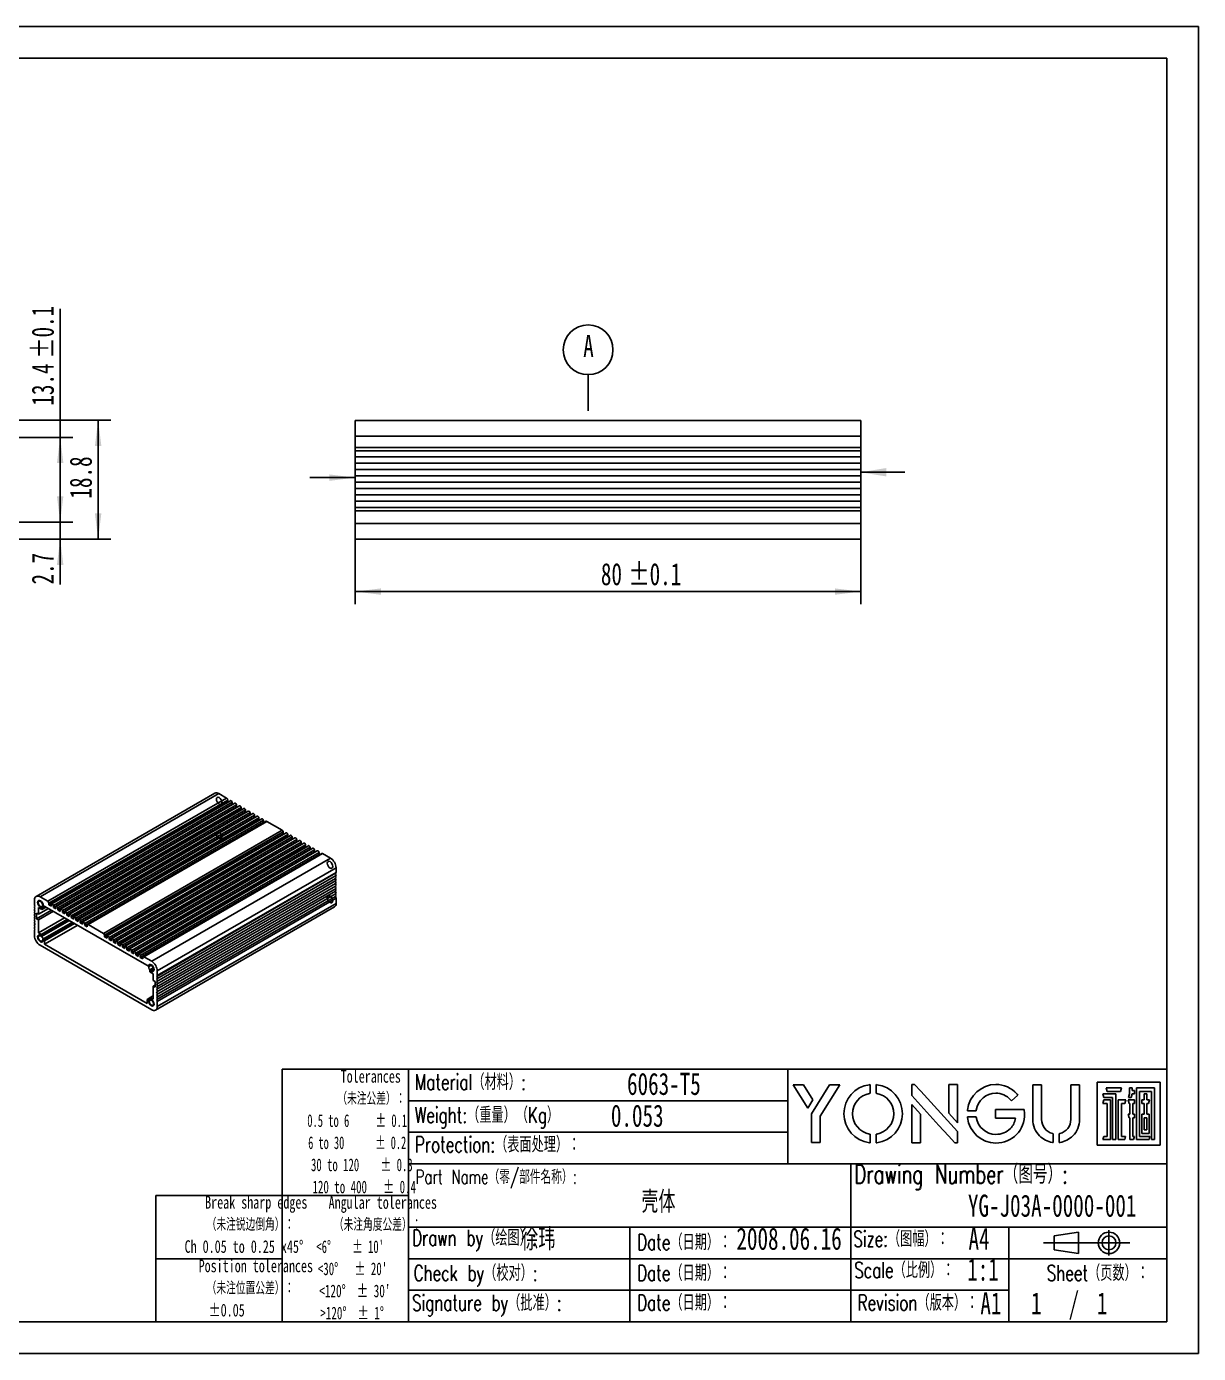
# Model space of a CAD drawing. Extents: x 0 to 297, y 0 to 210.
# Drawn here: x 111.5 to 297, y 0 to 210 of the extents above; entities that cross this region are included whole.
import ezdxf

# ---------------------------------------------------------------- set-up
doc = ezdxf.new("R2010")
doc.units = 0
doc.linetypes.add('SLD-中心线', pattern=[34.29, 30.48, -1.27, 1.27, -1.27])
doc.linetypes.add('SLD-实线', pattern=[0])
doc.layers.get('0').update_dxf_attribs({"linetype": 'CONTINUOUS'})
for name, color, linetype in [('YG-LOGO-A0', 179, 'SLD-实线'), ('图框', 7, 'SLD-实线'), ('标注层', 7, 'SLD-实线')]:
    doc.layers.add(name, color=color, linetype=linetype)
doc.styles.add('SLDTEXTSTYLE0', font='TXT', dxfattribs={"width": 0.7, "bigfont": 'bigfont'})
doc.styles.add('SLDTEXTSTYLE1', font='TXT', dxfattribs={"width": 0.7})
doc.styles.add('SLDTEXTSTYLE2', font='TXT', dxfattribs={"width": 0.616667})
doc.styles.add('SLDTEXTSTYLE3', font='TXT', dxfattribs={"width": 0.633333})
doc.styles.add('SLDTEXTSTYLE4', font='TXT', dxfattribs={"width": 0.65})
doc.styles.add('SLDTEXTSTYLE5', font='TXT', dxfattribs={"width": 0.645455})
doc.styles.add('SLDTEXTSTYLE6', font='TXT', dxfattribs={"width": 0.611111})
doc.styles.add('SLDTEXTSTYLE7', font='TXT', dxfattribs={"width": 0.6})
doc.styles.add('SLDTEXTSTYLE8', font='TXT', dxfattribs={"width": 0.622222})
doc.dimstyles.new('SLDDIMSTYLE0', dxfattribs={"dimtxt": 3.5, "dimasz": 4.08, "dimexe": 0, "dimexo": 0.0625, "dimgap": 0.875, "dimtad": 2, "dimrnd": 1e-09, "dimzin": 12, "dimtxsty": 'SLDTEXTSTYLE1', "dimsah": 1, "dimcen": 0.09, "dimazin": 3, "dimtfac": 1, "dimtofl": 0, "dimtmove": 0, "dimatfit": 3, "dimtolj": 1, "dimtzin": 12})
doc.dimstyles.new('SLDDIMSTYLE1', dxfattribs={"dimtxt": 3.5, "dimasz": 4.08, "dimexe": 0, "dimexo": 0.0625, "dimgap": 0.875, "dimtad": 2, "dimrnd": 1e-09, "dimzin": 12, "dimtxsty": 'SLDTEXTSTYLE1', "dimsah": 1, "dimcen": 0.09, "dimazin": 3, "dimtol": 1, "dimtp": 0.1, "dimtm": 0.1, "dimtfac": 1, "dimtofl": 0, "dimtmove": 0, "dimatfit": 3, "dimtolj": 1})
doc.dimstyles.new('SLDDIMSTYLE2', dxfattribs={"dimtxt": 3.5, "dimasz": 4.08, "dimexe": 0, "dimexo": 0.0625, "dimgap": 0.875, "dimtad": 2, "dimrnd": 1e-09, "dimzin": 12, "dimtxsty": 'SLDTEXTSTYLE1', "dimsah": 1, "dimcen": 0.09, "dimazin": 3, "dimtfac": 1, "dimtmove": 0, "dimatfit": 3, "dimtolj": 1, "dimtzin": 12})
doc.dimstyles.new('SLDDIMSTYLE6', dxfattribs={"dimtxt": 0.18, "dimasz": 4.08, "dimexe": 0, "dimexo": 0.0625, "dimgap": 0, "dimtad": 0, "dimtih": 1, "dimtoh": 1, "dimdec": 0, "dimrnd": 1e-09, "dimzin": 0, "dimtxsty": 'STANDARD', "dimsah": 1, "dimcen": 0.09, "dimazin": 3, "dimtfac": 4.08, "dimtdec": 0, "dimtofl": 0, "dimtmove": 0, "dimatfit": 3, "dimtolj": 1, "dimtzin": 0})

# ---------------------------------------------------------------- blocks, each defined once
blk = doc.blocks.new('SW_NOTE_0_1')
at = {"layer": '图框', "color": 0, "char_height": 2, "attachment_point": 2}
for s, insert, style in [('Break sharp edges', (11.47, 2.58), 'SLDTEXTSTYLE1'), ('（未注锐边倒角）：', (10.55, -0.92), 'SLDTEXTSTYLE0'), ('Ch 0.05 to 0.25 x45°', (9.53, -4.42), 'SLDTEXTSTYLE1')]:
    blk.add_mtext(s, dxfattribs=dict(at, insert=insert, style=style))
blk = doc.blocks.new('SW_NOTE_0_2')
at = {"layer": '图框', "color": 0, "char_height": 2, "attachment_point": 2}
for s, insert, style in [('Position tolerances', (11.5, 2.58), 'SLDTEXTSTYLE1'), ('（未注位置公差）：', (10.65, -0.92), 'SLDTEXTSTYLE0'), ('±0.05', (6.89, -4.42), 'SLDTEXTSTYLE1')]:
    blk.add_mtext(s, dxfattribs=dict(at, insert=insert, style=style))
blk = doc.blocks.new('SW_NOTE_0_3')
at = {"layer": '图框', "color": 0, "char_height": 2, "attachment_point": 2}
for s, insert, style in [('Angular tolerances', (11.38, 2.58), 'SLDTEXTSTYLE1'), ('（未注角度公差）：', (10.57, -0.92), 'SLDTEXTSTYLE0'), ("<6°    ± 10'", (6.22, -4.42), 'SLDTEXTSTYLE2'), ("<30°   ± 20'", (6.59, -7.92), 'SLDTEXTSTYLE3'), ("<120°  ± 30'", (6.96, -11.42), 'SLDTEXTSTYLE4'), ('>120°  ± 1°', (6.52, -14.92), 'SLDTEXTSTYLE5')]:
    blk.add_mtext(s, dxfattribs=dict(at, insert=insert, style=style))
blk = doc.blocks.new('SW_NOTE_0_4')
at = {"layer": '图框', "color": 0, "char_height": 2, "attachment_point": 2}
for s, insert, style in [('Tolerances', (6.72, 2.58), 'SLDTEXTSTYLE1'), ('（未注公差）：', (6.82, -0.92), 'SLDTEXTSTYLE0'), ('0.5 to 6     ± 0.1', (4.57, -4.42), 'SLDTEXTSTYLE6'), ('6 to 30      ± 0.2', (4.57, -7.92), 'SLDTEXTSTYLE7'), ('30 to 120    ± 0.3', (5.31, -11.42), 'SLDTEXTSTYLE8'), ('120 to 400   ± 0.4', (5.69, -14.92), 'SLDTEXTSTYLE3')]:
    blk.add_mtext(s, dxfattribs=dict(at, insert=insert, style=style))
blk = doc.blocks.new('_D_1')
at = {"layer": '标注层'}
for p, q in [((107.01, 147.68), (124.88, 147.68)), ((122.88, 147.68), (122.88, 128.88)), ((107.01, 128.88), (124.88, 128.88))]:
    blk.add_line(p, q, dxfattribs=at)
for points in [[(122.88, 147.68), (122.37, 143.6), (123.39, 143.6)], [(122.88, 128.88), (123.39, 132.96), (122.37, 132.96)]]:
    blk.add_solid(points, dxfattribs=at)
at = {"layer": '标注层', "insert": (118.37, 135.3), "char_height": 3.5, "attachment_point": 1, "rotation": 90, "style": 'SLDTEXTSTYLE1'}
blk.add_mtext('18.8', dxfattribs=at)
blk = doc.blocks.new('_D_2')
at = {"layer": '标注层'}
for p, q in [((116.87, 144.98), (116.87, 165.34)), ((106.81, 144.98), (118.87, 144.98)), ((116.87, 144.98), (116.87, 131.58)), ((110.31, 131.58), (118.87, 131.58))]:
    blk.add_line(p, q, dxfattribs=at)
for points in [[(116.87, 144.98), (116.36, 140.9), (117.38, 140.9)], [(116.87, 131.58), (117.38, 135.66), (116.36, 135.66)]]:
    blk.add_solid(points, dxfattribs=at)
at = {"layer": '标注层', "char_height": 3.5, "attachment_point": 1, "rotation": 90, "style": 'SLDTEXTSTYLE1'}
for s, insert in [('±0.1', (112.36, 157.46)), ('13.4', (112.36, 150.01))]:
    blk.add_mtext(s, dxfattribs=dict(at, insert=insert))
blk = doc.blocks.new('_D_13')
at = {"layer": '标注层'}
for p, q in [((116.87, 131.58), (116.87, 137.93)), ((110.31, 131.58), (118.87, 131.58)), ((116.87, 131.58), (116.87, 128.88)), ((107.01, 128.88), (118.87, 128.88)), ((116.87, 128.88), (116.87, 121.7))]:
    blk.add_line(p, q, dxfattribs=at)
for points in [[(116.87, 131.58), (117.38, 135.66), (116.36, 135.66)], [(116.87, 128.88), (116.36, 124.8), (117.38, 124.8)]]:
    blk.add_solid(points, dxfattribs=at)
at = {"layer": '标注层', "insert": (112.36, 121.7), "char_height": 3.5, "attachment_point": 1, "rotation": 90, "style": 'SLDTEXTSTYLE1'}
blk.add_mtext('2.7', dxfattribs=at)
blk = doc.blocks.new('_D_15')
at = {"layer": '标注层'}
for p, q in [((163.55, 128.88), (163.55, 118.58)), ((243.55, 128.88), (243.55, 118.58)), ((243.55, 120.58), (163.55, 120.58))]:
    blk.add_line(p, q, dxfattribs=at)
for points in [[(163.55, 120.58), (167.63, 120.07), (167.63, 121.08)], [(243.55, 120.58), (239.47, 121.08), (239.47, 120.07)]]:
    blk.add_solid(points, dxfattribs=at)
at = {"layer": '标注层', "char_height": 3.5, "attachment_point": 1, "style": 'SLDTEXTSTYLE1'}
for s, insert in [('80', (202.44, 125.09)), ('±0.1', (206.82, 125.09))]:
    blk.add_mtext(s, dxfattribs=dict(at, insert=insert))
blk = doc.blocks.new('SW_DATUMTAG_0')
at = {"layer": '标注层', "color": 0}
blk.add_line((0.77, -7.48), (0.77, -1.77), dxfattribs=at)
blk.add_circle((0.77, 2.17), 3.94, dxfattribs=at)
at = {"layer": '标注层', "color": 0, "insert": (0, 4.51), "char_height": 3.5, "attachment_point": 1, "style": 'SLDTEXTSTYLE1'}
blk.add_mtext('A', dxfattribs=at)

msp = doc.modelspace()

# ---------------------------------------------------------------- linework, layer by layer
at = {"color": 7, "linetype": 'SLD-实线'}
for p, q in [((243.551, 147.676), (163.551, 147.676)), ((243.551, 147.676), (163.551, 147.676)), ((163.551, 147.676), (163.551, 145.176)), ((243.551, 147.676), (243.551, 145.176)), ((243.551, 145.176), (163.551, 145.176)), ((163.551, 145.176), (163.551, 143.376)), ((243.551, 145.176), (243.551, 143.376)), ((243.551, 143.376), (163.551, 143.376)), ((163.551, 143.376), (163.551, 142.876)), ((243.551, 142.876), (163.551, 142.876)), ((163.551, 142.876), (163.551, 141.876)), ((243.551, 143.376), (243.551, 142.876)), ((243.551, 142.876), (243.551, 141.876)), ((243.551, 141.876), (163.551, 141.876)), ((163.551, 141.876), (163.551, 140.876)), ((243.551, 140.876), (163.551, 140.876)), ((163.551, 140.876), (163.551, 139.876)), ((243.551, 141.876), (243.551, 140.876)), ((243.551, 140.876), (243.551, 139.876)), ((243.551, 139.876), (163.551, 139.876)), ((163.551, 139.876), (163.551, 138.876)), ((243.551, 138.876), (163.551, 138.876)), ((163.551, 138.876), (163.551, 137.876)), ((243.551, 139.876), (243.551, 138.876)), ((243.551, 138.876), (243.551, 137.876)), ((243.551, 137.876), (163.551, 137.876)), ((163.551, 137.876), (163.551, 136.876)), ((243.551, 136.876), (163.551, 136.876)), ((163.551, 136.876), (163.551, 135.876)), ((243.551, 137.876), (243.551, 136.876)), ((243.551, 136.876), (243.551, 135.876)), ((243.551, 135.876), (163.551, 135.876)), ((163.551, 135.876), (163.551, 134.876)), ((243.551, 134.876), (163.551, 134.876)), ((163.551, 134.876), (163.551, 133.876)), ((243.551, 135.876), (243.551, 134.876)), ((243.551, 134.876), (243.551, 133.876)), ((243.551, 133.876), (163.551, 133.876)), ((163.551, 133.876), (163.551, 133.376)), ((243.551, 133.376), (163.551, 133.376)), ((163.551, 133.376), (163.551, 131.376)), ((243.551, 133.876), (243.551, 133.376)), ((243.551, 133.376), (243.551, 131.376)), ((243.551, 131.376), (163.551, 131.376)), ((163.551, 131.376), (163.551, 128.876)), ((243.551, 131.376), (243.551, 128.876)), ((243.551, 128.876), (163.551, 128.876)), ((141.338, 88.667), (113.054, 72.338)), ((113.679, 72.277), (141.963, 88.605)), ((143.2, 87.89), (141.963, 88.605)), ((114.916, 71.562), (143.2, 87.89)), ((115.093, 71.256), (143.377, 87.584)), ((115.093, 71.011), (143.377, 87.339)), ((143.811, 87.482), (115.527, 71.154)), ((115.8, 70.915), (144.084, 87.243)), ((115.8, 70.603), (144.084, 86.931)), ((144.518, 87.074), (116.234, 70.746)), ((116.507, 70.506), (144.791, 86.834)), ((116.507, 70.195), (144.791, 86.523)), ((145.225, 86.666), (116.941, 70.338)), ((117.214, 70.098), (145.498, 86.426)), ((117.214, 69.786), (145.498, 86.115)), ((145.932, 86.258), (117.648, 69.93)), ((143.377, 87.584), (143.377, 87.339)), ((143.377, 87.339), (143.47, 87.286)), ((144.084, 87.243), (144.084, 86.931)), ((144.084, 86.931), (144.177, 86.877)), ((144.791, 86.834), (144.791, 86.523)), ((144.791, 86.523), (144.884, 86.469)), ((145.498, 86.426), (145.498, 86.115)), ((145.498, 86.115), (145.591, 86.061)), ((117.921, 69.69), (146.206, 86.018)), ((117.921, 69.378), (146.206, 85.706)), ((146.64, 85.85), (118.355, 69.521)), ((118.628, 69.282), (146.913, 85.61)), ((118.628, 68.97), (146.913, 85.298)), ((147.347, 85.441), (119.062, 69.113)), ((119.336, 68.873), (147.62, 85.202)), ((119.336, 68.562), (147.62, 84.89)), ((148.054, 85.033), (119.769, 68.705)), ((120.043, 68.465), (148.327, 84.793)), ((120.043, 68.154), (148.327, 84.482)), ((148.761, 84.625), (120.477, 68.297)), ((120.75, 68.057), (149.034, 84.385)), ((120.75, 67.745), (149.034, 84.074)), ((149.468, 84.217), (121.184, 67.889)), ((121.298, 67.878), (149.582, 84.206)), ((146.206, 86.018), (146.206, 85.706)), ((146.206, 85.706), (146.298, 85.653)), ((146.913, 85.61), (146.913, 85.298)), ((146.913, 85.298), (147.006, 85.245)), ((147.62, 85.202), (147.62, 84.89)), ((147.62, 84.89), (147.713, 84.836)), ((148.327, 84.793), (148.327, 84.482)), ((148.327, 84.482), (148.42, 84.428)), ((149.034, 84.385), (149.034, 84.074)), ((149.034, 84.074), (149.127, 84.02)), ((149.582, 84.206), (152.018, 82.8)), ((123.734, 66.472), (152.018, 82.8)), ((123.896, 66.225), (152.181, 82.553)), ((123.896, 65.929), (152.181, 82.257)), ((152.611, 82.402), (124.327, 66.074)), ((124.603, 65.816), (152.888, 82.145)), ((153.318, 81.994), (125.034, 65.666)), ((152.181, 82.257), (152.181, 82.553)), ((152.181, 82.257), (152.27, 82.205)), ((152.888, 81.849), (152.888, 82.145)), ((124.603, 65.521), (152.888, 81.849)), ((125.311, 65.408), (153.595, 81.736)), ((125.311, 65.112), (153.595, 81.441)), ((154.026, 81.586), (125.741, 65.258)), ((126.018, 65), (154.302, 81.328)), ((126.018, 64.704), (154.302, 81.032)), ((154.733, 81.178), (126.448, 64.849)), ((126.725, 64.592), (155.009, 80.92)), ((126.725, 64.296), (155.009, 80.624)), ((155.44, 80.769), (127.155, 64.441)), ((127.432, 64.184), (155.716, 80.512)), ((127.432, 63.888), (155.716, 80.216)), ((156.147, 80.361), (127.863, 64.033)), ((128.139, 63.775), (156.423, 80.104)), ((128.139, 63.48), (156.423, 79.808)), ((156.854, 79.953), (128.57, 63.625)), ((152.977, 81.797), (152.888, 81.849)), ((153.595, 81.441), (153.595, 81.736)), ((153.684, 81.389), (153.595, 81.441)), ((154.302, 81.032), (154.302, 81.328)), ((154.392, 80.981), (154.302, 81.032)), ((155.009, 80.624), (155.009, 80.92)), ((155.099, 80.573), (155.009, 80.624)), ((155.716, 80.216), (155.716, 80.512)), ((155.806, 80.164), (155.716, 80.216)), ((156.423, 79.808), (156.423, 80.104)), ((156.513, 79.756), (156.423, 79.808)), ((128.846, 63.367), (157.13, 79.695)), ((128.846, 63.071), (157.13, 79.4)), ((157.561, 79.545), (129.277, 63.217)), ((129.553, 62.959), (157.838, 79.287)), ((129.553, 62.663), (157.838, 78.991)), ((158.278, 79.126), (129.994, 62.798)), ((130.119, 62.786), (158.403, 79.114)), ((131.356, 62.071), (159.641, 78.4)), ((157.13, 79.4), (157.13, 79.695)), ((157.22, 79.348), (157.13, 79.4)), ((157.838, 78.991), (157.838, 79.287)), ((157.941, 78.932), (157.838, 78.991)), ((158.403, 79.114), (159.641, 78.4)), ((132.182, 59.676), (160.466, 76.004)), ((132.24, 60.541), (160.525, 76.869)), ((132.24, 59.806), (160.525, 76.134)), ((160.525, 76.869), (160.525, 76.134)), ((132.182, 59.268), (160.466, 75.596)), ((132.182, 58.859), (160.466, 75.188)), ((132.182, 58.451), (160.466, 74.779)), ((132.182, 58.043), (160.466, 74.371)), ((132.182, 57.635), (160.466, 73.963)), ((132.182, 57.226), (160.466, 73.554)), ((112.795, 71.766), (112.795, 71.031)), ((114.916, 71.562), (113.679, 72.277)), ((132.182, 56.818), (160.466, 73.146)), ((132.182, 56.41), (160.466, 72.738)), ((132.182, 56.001), (160.466, 72.33)), ((132.24, 55.723), (160.525, 72.051)), ((160.525, 72.051), (160.525, 71.235)), ((112.893, 70.776), (112.853, 70.753)), ((112.893, 70.367), (112.853, 70.344)), ((112.893, 69.959), (112.853, 69.936)), ((112.893, 69.551), (112.853, 69.528)), ((113.148, 68.786), (115.518, 70.153)), ((113.148, 69.684), (113.431, 69.521)), ((113.148, 68.786), (113.148, 69.684)), ((113.431, 70.588), (113.984, 70.269)), ((113.431, 70.588), (113.431, 69.521)), ((113.431, 69.521), (115.022, 70.439)), ((113.431, 68.623), (115.8, 69.99)), ((113.984, 70.269), (114.651, 70.654)), ((113.984, 70.269), (113.984, 70.517)), ((130.934, 61.254), (114.1, 70.972)), ((115.093, 71.256), (115.093, 71.011)), ((115.093, 71.011), (115.482, 70.787)), ((115.482, 70.787), (115.482, 71.082)), ((115.8, 70.915), (115.8, 70.603)), ((115.8, 70.603), (116.189, 70.378)), ((116.189, 70.378), (116.189, 70.674)), ((116.507, 70.506), (116.507, 70.195)), ((116.507, 70.195), (116.896, 69.97)), ((116.896, 69.97), (116.896, 70.266)), ((117.214, 70.098), (117.214, 69.786)), ((117.214, 69.786), (117.603, 69.562)), ((117.603, 69.562), (117.603, 69.858)), ((117.921, 69.69), (117.921, 69.378)), ((117.921, 69.378), (118.31, 69.154)), ((118.31, 69.154), (118.31, 69.449)), ((131.981, 54.334), (160.266, 70.662)), ((132.24, 54.906), (160.525, 71.235)), ((112.893, 69.142), (112.853, 69.12)), ((112.893, 68.734), (112.853, 68.711)), ((112.893, 68.326), (112.853, 68.303)), ((112.893, 67.918), (112.853, 67.895)), ((112.893, 67.509), (112.853, 67.487)), ((113.431, 68.623), (113.148, 68.786)), ((113.431, 66.575), (117.573, 68.967)), ((113.431, 68.623), (113.431, 66.575)), ((113.924, 65.983), (118.333, 68.528)), ((118.811, 68.252), (114.128, 65.549)), ((114.413, 64.749), (119.647, 67.77)), ((118.628, 69.282), (118.628, 68.97)), ((118.628, 68.97), (119.017, 68.746)), ((119.017, 68.746), (119.017, 69.041)), ((119.336, 68.873), (119.336, 68.562)), ((119.336, 68.562), (119.724, 68.337)), ((119.724, 68.337), (119.724, 68.633)), ((120.043, 68.465), (120.043, 68.154)), ((120.043, 68.154), (120.432, 67.929)), ((120.432, 67.929), (120.432, 68.225)), ((120.75, 68.057), (120.75, 67.745)), ((120.75, 67.745), (121.139, 67.521)), ((121.139, 67.521), (121.139, 67.817)), ((121.298, 67.878), (123.734, 66.472)), ((112.795, 66.949), (112.795, 66.132)), ((112.893, 67.101), (112.853, 67.078)), ((113.431, 66.575), (113.861, 66.327)), ((113.95, 66.041), (113.95, 66.174)), ((114.19, 65.543), (114.325, 65.465)), ((114.413, 65.312), (114.413, 64.749)), ((123.896, 65.929), (123.896, 66.225)), ((123.896, 65.929), (124.285, 65.704)), ((124.285, 66.016), (124.285, 65.704)), ((124.603, 65.521), (124.603, 65.816)), ((124.992, 65.296), (124.603, 65.521)), ((124.992, 65.608), (124.992, 65.296)), ((125.311, 65.112), (125.311, 65.408)), ((125.699, 64.888), (125.311, 65.112)), ((125.699, 65.2), (125.699, 64.888)), ((113.679, 64.601), (131.356, 54.396)), ((114.413, 64.749), (130.622, 55.392)), ((126.018, 64.704), (126.018, 65)), ((126.407, 64.48), (126.018, 64.704)), ((126.407, 64.791), (126.407, 64.48)), ((126.725, 64.296), (126.725, 64.592)), ((127.114, 64.072), (126.725, 64.296)), ((127.114, 64.383), (127.114, 64.072)), ((127.432, 63.888), (127.432, 64.184)), ((127.821, 63.663), (127.432, 63.888)), ((127.821, 63.975), (127.821, 63.663)), ((128.139, 63.48), (128.139, 63.775)), ((128.528, 63.255), (128.139, 63.48)), ((128.528, 63.567), (128.528, 63.255)), ((128.846, 63.071), (128.846, 63.367)), ((129.235, 62.847), (128.846, 63.071)), ((129.235, 63.159), (129.235, 62.847)), ((129.553, 62.663), (129.553, 62.959)), ((129.942, 62.439), (129.553, 62.663)), ((129.942, 62.684), (129.942, 62.439)), ((130.119, 62.786), (131.356, 62.071)), ((130.934, 61.254), (131.25, 61.437)), ((131.597, 61.023), (131.076, 60.722)), ((131.05, 60.417), (131.05, 60.665)), ((131.604, 60.097), (131.05, 60.417)), ((131.604, 60.097), (131.604, 59.03)), ((131.887, 58.867), (131.604, 59.03)), ((131.887, 57.968), (131.887, 58.867)), ((132.24, 60.541), (132.24, 59.806)), ((131.604, 58.132), (131.887, 58.295)), ((131.604, 58.132), (131.604, 56.085)), ((131.604, 58.132), (131.887, 57.968)), ((130.622, 55.955), (130.622, 55.392)), ((131.085, 56.265), (130.648, 56.012)), ((130.845, 55.929), (130.71, 56.006)), ((131.085, 56.148), (131.085, 56.282)), ((131.604, 56.624), (131.111, 56.339)), ((131.604, 56.085), (131.174, 56.333)), ((132.24, 55.723), (132.24, 54.906))]:
    msp.add_line(p, q, dxfattribs=at)
at = {"color": 8, "linetype": 'SLD-实线'}
for p, q in [((113.866, 70.681), (114.235, 70.894)), ((113.984, 70.517), (114.436, 70.778)), ((113.861, 66.327), (118.004, 68.718)), ((113.95, 66.174), (118.18, 68.616)), ((113.95, 66.041), (118.296, 68.55)), ((114.19, 65.543), (118.847, 68.231)), ((114.325, 65.465), (118.982, 68.154)), ((114.413, 65.312), (119.159, 68.052)), ((131.168, 60.693), (131.619, 60.954)), ((130.71, 56.006), (131.085, 56.223)), ((130.845, 55.929), (131.103, 56.078)), ((130.933, 55.769), (131.263, 55.96)), ((131.174, 56.333), (131.604, 56.581))]:
    msp.add_line(p, q, dxfattribs=at)
at = {"color": 7, "linetype": 'SLD-实线', "flags": 128}
for points in [[(142.032, 87.973), (141.863, 88.031), (141.72, 88.004), (141.624, 87.893), (141.59, 87.717), (141.624, 87.503), (141.72, 87.282), (141.863, 87.088), (142.032, 86.952), (142.202, 86.893), (142.345, 86.921), (142.441, 87.031), (142.474, 87.207), (142.441, 87.422), (142.345, 87.643), (142.202, 87.836), (142.032, 87.973)], [(144.084, 87.243), (144.061, 87.313), (144.023, 87.38), (143.974, 87.436), (143.92, 87.475), (143.866, 87.493), (143.82, 87.487), (143.811, 87.482)], [(144.791, 86.834), (144.768, 86.905), (144.73, 86.972), (144.681, 87.028), (144.627, 87.067), (144.574, 87.084), (144.527, 87.079), (144.518, 87.074)], [(145.498, 86.426), (145.475, 86.497), (145.437, 86.564), (145.388, 86.62), (145.334, 86.659), (145.281, 86.676), (145.234, 86.67), (145.225, 86.666)], [(146.206, 86.018), (146.182, 86.088), (146.144, 86.155), (146.095, 86.211), (146.041, 86.25), (145.988, 86.268), (145.941, 86.262), (145.932, 86.258)], [(146.913, 85.61), (146.889, 85.68), (146.851, 85.747), (146.802, 85.803), (146.748, 85.842), (146.695, 85.86), (146.648, 85.854), (146.64, 85.85)], [(147.62, 85.202), (147.596, 85.272), (147.558, 85.339), (147.509, 85.395), (147.455, 85.434), (147.402, 85.452), (147.355, 85.446), (147.347, 85.441)], [(148.327, 84.793), (148.304, 84.864), (148.265, 84.931), (148.216, 84.987), (148.162, 85.026), (148.109, 85.043), (148.062, 85.038), (148.054, 85.033)], [(149.034, 84.385), (149.011, 84.456), (148.972, 84.522), (148.924, 84.579), (148.869, 84.618), (148.816, 84.635), (148.77, 84.629), (148.761, 84.625)], [(142.034, 82.501), (141.865, 82.56), (141.721, 82.532), (141.625, 82.422), (141.592, 82.246), (141.625, 82.031), (141.721, 81.81), (141.865, 81.617), (142.034, 81.48), (142.203, 81.422), (142.346, 81.449), (142.442, 81.56), (142.476, 81.736), (142.442, 81.95), (142.346, 82.171), (142.203, 82.365), (142.034, 82.501)], [(152.888, 82.145), (152.869, 82.214), (152.834, 82.283), (152.787, 82.343), (152.734, 82.386), (152.68, 82.41), (152.631, 82.41), (152.611, 82.402)], [(153.595, 81.736), (153.576, 81.806), (153.541, 81.875), (153.495, 81.934), (153.441, 81.978), (153.387, 82.002), (153.338, 82.002), (153.318, 81.994)], [(154.302, 81.328), (154.283, 81.398), (154.248, 81.467), (154.202, 81.526), (154.148, 81.57), (154.094, 81.594), (154.045, 81.594), (154.026, 81.586)], [(155.009, 80.92), (154.99, 80.99), (154.955, 81.058), (154.909, 81.118), (154.855, 81.162), (154.801, 81.185), (154.753, 81.186), (154.733, 81.178)], [(155.716, 80.512), (155.697, 80.582), (155.662, 80.65), (155.616, 80.71), (155.563, 80.754), (155.508, 80.777), (155.46, 80.777), (155.44, 80.769)], [(156.423, 80.104), (156.404, 80.173), (156.37, 80.242), (156.323, 80.302), (156.27, 80.345), (156.216, 80.369), (156.167, 80.369), (156.147, 80.361)], [(157.13, 79.695), (157.111, 79.765), (157.077, 79.834), (157.03, 79.893), (156.977, 79.937), (156.923, 79.961), (156.874, 79.961), (156.854, 79.953)], [(157.838, 79.287), (157.818, 79.357), (157.784, 79.426), (157.737, 79.485), (157.684, 79.529), (157.63, 79.552), (157.581, 79.553), (157.561, 79.545)], [(159.57, 77.848), (159.401, 77.907), (159.257, 77.879), (159.162, 77.769), (159.128, 77.593), (159.162, 77.379), (159.257, 77.158), (159.401, 76.964), (159.57, 76.828), (159.739, 76.769), (159.882, 76.797), (159.978, 76.907), (160.012, 77.083), (159.978, 77.298), (159.882, 77.519), (159.739, 77.712), (159.57, 77.848)], [(160.466, 75.596), (160.496, 75.623), (160.517, 75.668), (160.525, 75.726), (160.517, 75.791), (160.496, 75.861), (160.462, 75.929), (160.426, 75.981)], [(160.466, 75.188), (160.496, 75.215), (160.517, 75.26), (160.525, 75.317), (160.517, 75.383), (160.496, 75.453), (160.462, 75.521), (160.426, 75.573)], [(160.466, 74.779), (160.496, 74.806), (160.517, 74.851), (160.525, 74.909), (160.517, 74.975), (160.496, 75.044), (160.462, 75.113), (160.426, 75.165)], [(160.466, 74.371), (160.496, 74.398), (160.517, 74.443), (160.525, 74.501), (160.517, 74.567), (160.496, 74.636), (160.462, 74.704), (160.426, 74.756)], [(160.466, 73.963), (160.496, 73.99), (160.517, 74.035), (160.525, 74.092), (160.517, 74.158), (160.496, 74.228), (160.462, 74.296), (160.426, 74.348)], [(160.466, 73.554), (160.496, 73.582), (160.517, 73.627), (160.525, 73.684), (160.517, 73.75), (160.496, 73.82), (160.462, 73.888), (160.426, 73.94)], [(160.466, 73.146), (160.496, 73.173), (160.517, 73.218), (160.525, 73.276), (160.517, 73.342), (160.496, 73.411), (160.462, 73.48), (160.426, 73.532)], [(113.748, 70.624), (113.579, 70.76), (113.436, 70.954), (113.34, 71.175), (113.306, 71.389), (113.34, 71.565), (113.436, 71.675), (113.579, 71.703), (113.748, 71.644), (113.917, 71.508), (114.061, 71.315), (114.156, 71.094), (114.19, 70.879), (114.156, 70.703), (114.061, 70.593), (113.917, 70.565), (113.748, 70.624)], [(114.1, 70.972), (114.075, 71.101), (114.022, 71.233), (113.947, 71.357), (113.854, 71.462), (113.753, 71.539), (113.651, 71.583), (113.558, 71.588), (113.48, 71.555), (113.425, 71.487), (113.398, 71.389), (113.399, 71.269), (113.43, 71.138), (113.488, 71.007), (113.568, 70.887), (113.663, 70.787), (113.765, 70.716), (113.866, 70.681)], [(159.57, 72.378), (159.401, 72.436), (159.257, 72.409), (159.162, 72.298), (159.128, 72.122), (159.162, 71.908), (159.257, 71.687), (159.401, 71.493), (159.57, 71.357), (159.739, 71.298), (159.882, 71.326), (159.978, 71.436), (160.012, 71.612), (159.978, 71.827), (159.882, 72.048), (159.739, 72.241), (159.57, 72.378)], [(160.466, 72.738), (160.496, 72.765), (160.517, 72.81), (160.525, 72.868), (160.517, 72.934), (160.496, 73.003), (160.462, 73.071), (160.426, 73.123)], [(160.466, 72.33), (160.496, 72.357), (160.517, 72.402), (160.525, 72.459), (160.517, 72.525), (160.496, 72.595), (160.462, 72.663), (160.426, 72.715)], [(112.901, 70.766), (112.857, 70.755), (112.823, 70.726), (112.802, 70.681), (112.795, 70.623), (112.802, 70.557), (112.823, 70.487), (112.857, 70.419), (112.901, 70.358)], [(112.901, 70.358), (112.857, 70.346), (112.823, 70.317), (112.802, 70.272), (112.795, 70.215), (112.802, 70.149), (112.823, 70.079), (112.857, 70.011), (112.901, 69.949)], [(112.901, 69.949), (112.857, 69.938), (112.823, 69.909), (112.802, 69.864), (112.795, 69.806), (112.802, 69.74), (112.823, 69.671), (112.857, 69.603), (112.901, 69.541)], [(112.901, 69.541), (112.857, 69.53), (112.823, 69.501), (112.802, 69.456), (112.795, 69.398), (112.802, 69.332), (112.823, 69.263), (112.857, 69.195), (112.901, 69.133)], [(115.8, 70.915), (115.777, 70.985), (115.738, 71.052), (115.689, 71.108), (115.635, 71.147), (115.582, 71.164), (115.536, 71.159), (115.501, 71.13), (115.482, 71.082)], [(116.507, 70.506), (116.484, 70.577), (116.445, 70.644), (116.397, 70.7), (116.343, 70.739), (116.289, 70.756), (116.243, 70.75), (116.208, 70.722), (116.189, 70.674)], [(117.214, 70.098), (117.191, 70.168), (117.153, 70.235), (117.104, 70.291), (117.05, 70.33), (116.996, 70.348), (116.95, 70.342), (116.915, 70.314), (116.896, 70.266)], [(117.921, 69.69), (117.898, 69.76), (117.86, 69.827), (117.811, 69.883), (117.757, 69.922), (117.703, 69.94), (117.657, 69.934), (117.622, 69.906), (117.603, 69.858)], [(118.628, 69.282), (118.605, 69.352), (118.567, 69.419), (118.518, 69.475), (118.464, 69.514), (118.411, 69.532), (118.364, 69.526), (118.329, 69.497), (118.31, 69.449)], [(112.901, 69.133), (112.857, 69.122), (112.823, 69.092), (112.802, 69.047), (112.795, 68.99), (112.802, 68.924), (112.823, 68.854), (112.857, 68.786), (112.901, 68.725)], [(112.901, 68.725), (112.857, 68.713), (112.823, 68.684), (112.802, 68.639), (112.795, 68.582), (112.802, 68.516), (112.823, 68.446), (112.857, 68.378), (112.901, 68.316)], [(112.901, 68.316), (112.857, 68.305), (112.823, 68.276), (112.802, 68.231), (112.795, 68.173), (112.802, 68.107), (112.823, 68.038), (112.857, 67.97), (112.901, 67.908)], [(112.901, 67.908), (112.857, 67.897), (112.823, 67.868), (112.802, 67.823), (112.795, 67.765), (112.802, 67.699), (112.823, 67.63), (112.857, 67.561), (112.901, 67.5)], [(112.901, 67.5), (112.857, 67.489), (112.823, 67.459), (112.802, 67.414), (112.795, 67.357), (112.802, 67.291), (112.823, 67.221), (112.857, 67.153), (112.901, 67.091)], [(119.336, 68.873), (119.312, 68.944), (119.274, 69.011), (119.225, 69.067), (119.171, 69.106), (119.118, 69.123), (119.071, 69.118), (119.036, 69.089), (119.017, 69.041)], [(120.043, 68.465), (120.019, 68.536), (119.981, 68.603), (119.932, 68.659), (119.878, 68.698), (119.825, 68.715), (119.778, 68.709), (119.743, 68.681), (119.724, 68.633)], [(120.75, 68.057), (120.726, 68.127), (120.688, 68.194), (120.639, 68.25), (120.585, 68.289), (120.532, 68.307), (120.485, 68.301), (120.451, 68.273), (120.432, 68.225)], [(121.298, 67.878), (121.27, 67.891), (121.243, 67.898), (121.217, 67.899), (121.194, 67.894), (121.175, 67.883), (121.158, 67.866), (121.146, 67.843), (121.139, 67.817)], [(113.749, 65.152), (113.58, 65.289), (113.437, 65.482), (113.341, 65.703), (113.307, 65.918), (113.341, 66.094), (113.437, 66.204), (113.58, 66.232), (113.749, 66.173), (113.919, 66.036), (114.062, 65.843), (114.158, 65.622), (114.191, 65.407), (114.158, 65.232), (114.062, 65.121), (113.919, 65.093), (113.749, 65.152)], [(113.839, 66.006), (113.735, 66.079), (113.633, 66.115), (113.541, 66.113), (113.466, 66.071), (113.417, 65.993), (113.396, 65.887), (113.406, 65.761), (113.446, 65.627), (113.513, 65.496), (113.6, 65.379), (113.7, 65.287), (113.804, 65.228), (113.903, 65.206), (113.99, 65.224), (114.055, 65.281), (114.093, 65.37), (114.102, 65.485)], [(113.839, 66.006), (113.859, 65.991), (113.879, 65.981), (113.898, 65.977), (113.915, 65.98), (113.93, 65.987), (113.941, 66.001), (113.948, 66.019), (113.95, 66.041)], [(114.19, 65.543), (114.172, 65.551), (114.155, 65.555), (114.14, 65.554), (114.126, 65.548), (114.115, 65.538), (114.107, 65.523), (114.103, 65.506), (114.102, 65.485)], [(124.603, 65.816), (124.584, 65.886), (124.55, 65.955), (124.503, 66.014), (124.45, 66.058), (124.396, 66.082), (124.347, 66.082), (124.309, 66.059), (124.285, 66.016)], [(125.311, 65.408), (125.292, 65.478), (125.257, 65.547), (125.21, 65.606), (125.157, 65.65), (125.103, 65.674), (125.054, 65.674), (125.016, 65.651), (124.992, 65.608)], [(126.018, 65), (125.999, 65.07), (125.964, 65.138), (125.917, 65.198), (125.864, 65.242), (125.81, 65.265), (125.761, 65.266), (125.723, 65.243), (125.699, 65.2)], [(126.725, 64.592), (126.706, 64.662), (126.671, 64.73), (126.624, 64.79), (126.571, 64.834), (126.517, 64.857), (126.468, 64.858), (126.43, 64.835), (126.407, 64.791)], [(127.432, 64.184), (127.413, 64.254), (127.378, 64.322), (127.332, 64.382), (127.278, 64.425), (127.224, 64.449), (127.175, 64.449), (127.137, 64.427), (127.114, 64.383)], [(128.139, 63.775), (128.12, 63.845), (128.085, 63.914), (128.039, 63.973), (127.985, 64.017), (127.931, 64.041), (127.882, 64.041), (127.844, 64.018), (127.821, 63.975)], [(128.846, 63.367), (128.827, 63.437), (128.792, 63.506), (128.746, 63.565), (128.693, 63.609), (128.638, 63.633), (128.59, 63.633), (128.551, 63.61), (128.528, 63.567)], [(129.553, 62.959), (129.534, 63.029), (129.499, 63.097), (129.453, 63.157), (129.4, 63.201), (129.346, 63.224), (129.297, 63.225), (129.258, 63.202), (129.235, 63.159)], [(131.286, 60.5), (131.117, 60.636), (130.973, 60.829), (130.877, 61.05), (130.844, 61.265), (130.877, 61.441), (130.973, 61.551), (131.117, 61.579), (131.286, 61.52), (131.455, 61.384), (131.598, 61.19), (131.694, 60.97), (131.728, 60.755), (131.694, 60.579), (131.598, 60.469), (131.455, 60.441), (131.286, 60.5)], [(131.168, 60.693), (131.268, 60.612), (131.371, 60.565), (131.466, 60.555), (131.545, 60.583), (131.603, 60.647), (131.635, 60.742), (131.636, 60.86), (131.609, 60.99), (131.554, 61.122), (131.476, 61.244), (131.382, 61.347), (131.281, 61.421), (131.179, 61.461), (131.087, 61.462), (131.011, 61.426), (130.959, 61.354), (130.934, 61.254)], [(131.168, 60.693), (131.147, 60.71), (131.126, 60.722), (131.106, 60.728), (131.087, 60.727), (131.072, 60.719), (131.06, 60.706), (131.052, 60.688), (131.05, 60.665)], [(132.134, 59.254), (132.178, 59.266), (132.212, 59.295), (132.233, 59.34), (132.24, 59.397), (132.233, 59.463), (132.212, 59.533), (132.178, 59.601), (132.134, 59.663)], [(132.134, 58.846), (132.178, 58.857), (132.212, 58.887), (132.233, 58.932), (132.24, 58.989), (132.233, 59.055), (132.212, 59.125), (132.178, 59.193), (132.134, 59.254)], [(132.134, 58.438), (132.178, 58.449), (132.212, 58.478), (132.233, 58.523), (132.24, 58.581), (132.233, 58.647), (132.212, 58.716), (132.178, 58.784), (132.134, 58.846)], [(132.134, 58.03), (132.178, 58.041), (132.212, 58.07), (132.233, 58.115), (132.24, 58.173), (132.233, 58.239), (132.212, 58.308), (132.178, 58.376), (132.134, 58.438)], [(132.134, 57.621), (132.178, 57.633), (132.212, 57.662), (132.233, 57.707), (132.24, 57.764), (132.233, 57.83), (132.212, 57.9), (132.178, 57.968), (132.134, 58.03)], [(132.134, 57.213), (132.178, 57.224), (132.212, 57.253), (132.233, 57.298), (132.24, 57.356), (132.233, 57.422), (132.212, 57.492), (132.178, 57.56), (132.134, 57.621)], [(132.134, 56.805), (132.178, 56.816), (132.212, 56.845), (132.233, 56.89), (132.24, 56.948), (132.233, 57.014), (132.212, 57.083), (132.178, 57.151), (132.134, 57.213)], [(132.134, 56.397), (132.178, 56.408), (132.212, 56.437), (132.233, 56.482), (132.24, 56.539), (132.233, 56.605), (132.212, 56.675), (132.178, 56.743), (132.134, 56.805)], [(131.286, 55.029), (131.117, 55.165), (130.973, 55.359), (130.877, 55.58), (130.844, 55.794), (130.877, 55.97), (130.973, 56.08), (131.117, 56.108), (131.286, 56.049), (131.455, 55.913), (131.598, 55.72), (131.694, 55.499), (131.728, 55.284), (131.694, 55.108), (131.598, 54.998), (131.455, 54.97), (131.286, 55.029)], [(130.933, 55.769), (130.942, 55.644), (130.98, 55.51), (131.045, 55.378), (131.132, 55.261), (131.231, 55.167), (131.335, 55.106), (131.435, 55.083), (131.522, 55.099), (131.589, 55.154), (131.629, 55.242), (131.639, 55.356), (131.618, 55.486), (131.569, 55.621), (131.494, 55.748), (131.402, 55.857), (131.3, 55.939), (131.196, 55.986)], [(132.134, 55.988), (132.178, 55.999), (132.212, 56.029), (132.233, 56.074), (132.24, 56.131), (132.233, 56.197), (132.212, 56.267), (132.178, 56.335), (132.134, 56.397)]]:
    msp.add_lwpolyline(points, dxfattribs=at)
at = {"color": 7, "linetype": 'SLD-实线'}
for centre, radius, start, end in [((141.597, 88.094), 0.629, 54.38242, 114.30712), ((142.993, 87.567), 0.384, 2.60548, 57.39452), ((149.516, 84.115), 0.113, 54.13907, 115.32331), ((151.824, 82.495), 0.361, 9.15368, 57.45532), ((158.33, 79.012), 0.126, 54.38242, 114.30712), ((158.605, 76.781), 1.921, 2.60548, 57.39452), ((160.383, 76.12), 0.142, 305.67817, 5.63401), ((113.334, 71.854), 0.546, 50.79671, 189.21404), ((114.709, 71.239), 0.384, 2.60548, 57.39452), ((160.089, 72.031), 0.435, 2.67772, 39.34091), ((113.231, 71.052), 0.437, 182.7036, 220.86932), ((113.807, 70.515), 0.177, 0.75199, 70.57193), ((159.912, 71.167), 0.616, 305.01333, 6.29885), ((112.916, 66.969), 0.123, 97.20097, 189.63227), ((114.714, 66.219), 1.921, 182.60548, 237.39452), ((113.758, 66.165), 0.192, 2.60548, 57.39452), ((114.221, 65.303), 0.192, 2.60548, 57.39452), ((123.54, 66.167), 0.361, 9.15368, 57.45532), ((130.05, 62.701), 0.109, 50.79671, 189.21404), ((130.321, 60.453), 1.921, 2.60548, 57.39452), ((132.119, 59.785), 0.123, 277.20097, 9.63227), ((130.676, 55.964), 0.0546, 50.79671, 189.21404), ((130.743, 55.768), 0.19, 0.26951, 57.60259), ((131.139, 56.291), 0.0546, 50.79671, 189.21404), ((131.267, 56.153), 0.181, 181.39555, 247.11712), ((131.701, 54.819), 0.546, 230.79671, 9.21404), ((131.804, 55.702), 0.437, 2.7036, 40.86932)]:
    msp.add_arc(centre, radius, start, end, dxfattribs=at)
at = {"layer": 'YG-LOGO-A0', "linetype": 'SLD-实线'}
for p, q in [((234.522, 42.536), (232.886, 42.536)), ((232.886, 42.536), (235.179, 38.802)), ((235.999, 40.132), (234.522, 42.536)), ((238.605, 42.536), (235.768, 37.936)), ((237.161, 37.543), (240.242, 42.536)), ((240.242, 42.536), (238.605, 42.536)), ((245.046, 42.55), (244.921, 42.534)), ((245.046, 41.171), (245.046, 42.55)), ((246.122, 42.534), (245.998, 42.55)), ((245.998, 42.55), (245.998, 41.171)), ((252.065, 42.575), (251.619, 42.575)), ((251.619, 42.575), (251.619, 40.827)), ((253.053, 41.511), (252.065, 42.575)), ((258.888, 42.575), (257.495, 42.575)), ((257.495, 42.575), (257.495, 38.042)), ((258.888, 36.513), (258.888, 42.575)), ((270.782, 37.047), (270.782, 42.506)), ((270.782, 42.506), (272.175, 42.506)), ((272.175, 42.506), (272.175, 37.047)), ((276.804, 42.506), (276.804, 37.047)), ((278.197, 42.506), (276.804, 42.506)), ((278.197, 37.047), (278.197, 42.506)), ((235.179, 38.802), (235.999, 40.132)), ((244.955, 41.155), (245.046, 41.171)), ((245.998, 41.171), (246.089, 41.155)), ((251.619, 40.827), (255.92, 36.102)), ((258.888, 35.103), (253.053, 41.511)), ((267.247, 40.143), (267.391, 39.98)), ((267.391, 39.98), (268.431, 40.883)), ((268.431, 40.883), (268.285, 41.048)), ((235.768, 37.936), (235.768, 33.37)), ((253.012, 37.888), (251.619, 39.417)), ((251.619, 39.417), (251.619, 33.354)), ((253.012, 33.354), (253.012, 37.888)), ((257.495, 38.042), (258.888, 36.513)), ((260.445, 38.526), (260.43, 38.402)), ((260.43, 38.402), (261.822, 38.402)), ((261.822, 38.402), (261.837, 38.494)), ((264.887, 38.622), (264.887, 37.25)), ((269.43, 38.622), (264.887, 38.622)), ((269.453, 37.96), (269.43, 38.622)), ((237.161, 33.367), (237.161, 37.543)), ((255.92, 36.102), (257.455, 34.418)), ((261.822, 37.47), (260.43, 37.47)), ((260.43, 37.47), (260.445, 37.346)), ((261.837, 37.378), (261.822, 37.47)), ((264.887, 37.25), (268.037, 37.25)), ((245.046, 34.711), (244.955, 34.727)), ((245.046, 33.332), (245.046, 34.711)), ((246.089, 34.727), (245.998, 34.711)), ((245.998, 34.711), (245.998, 33.332)), ((257.455, 34.418), (258.442, 33.354)), ((258.888, 33.354), (258.888, 35.103)), ((273.93, 34.804), (274.013, 34.783)), ((274.013, 34.783), (274.013, 33.372)), ((275.049, 34.804), (274.965, 34.783)), ((274.965, 34.783), (274.965, 33.372)), ((235.768, 33.37), (237.161, 33.367)), ((244.921, 33.348), (245.046, 33.332)), ((245.998, 33.332), (246.122, 33.348)), ((251.619, 33.354), (253.012, 33.354)), ((258.442, 33.354), (258.888, 33.354)), ((274.013, 33.372), (273.885, 33.393)), ((274.965, 33.372), (275.093, 33.393))]:
    msp.add_line(p, q, dxfattribs=at)
at = {"layer": 'YG-LOGO-A0'}
for p, q in [((280.963, 42.945), (280.963, 32.945)), ((290.963, 42.945), (280.963, 42.945)), ((282.551, 41.456), (282.392, 42.048)), ((282.392, 42.048), (284.38, 42.048)), ((284.38, 42.048), (284.38, 42.047)), ((284.38, 42.047), (284.821, 42.047)), ((284.821, 42.047), (284.664, 41.457)), ((286.062, 41.097), (286.062, 42.044)), ((286.062, 42.044), (286.489, 42.044)), ((286.489, 42.044), (286.489, 41.609)), ((287.175, 33.843), (287.175, 42.047)), ((287.175, 42.047), (287.431, 42.047)), ((287.431, 42.047), (287.688, 42.047)), ((287.688, 42.047), (289.553, 42.047)), ((289.553, 42.047), (289.725, 42.047)), ((289.725, 42.047), (290.065, 42.047)), ((290.065, 42.047), (290.065, 33.842)), ((290.963, 32.945), (290.963, 42.945)), ((282.023, 40.505), (281.867, 41.096)), ((281.867, 41.096), (283.422, 41.096)), ((281.867, 39.538), (282.023, 40.128)), ((283.422, 40.505), (282.023, 40.505)), ((282.023, 40.128), (283.061, 40.128)), ((284.38, 41.456), (282.551, 41.456)), ((283.061, 40.128), (283.061, 39.538)), ((283.419, 33.842), (283.422, 40.505)), ((283.422, 41.096), (283.422, 41.096)), ((283.422, 41.096), (283.935, 41.096)), ((283.935, 40.505), (283.932, 33.842)), ((283.935, 41.096), (283.935, 40.505)), ((283.935, 41.096), (283.935, 41.096)), ((283.935, 40.505), (283.935, 40.505)), ((284.305, 39.856), (284.305, 40.128)), ((284.305, 40.128), (285.499, 40.128)), ((284.664, 41.457), (284.38, 41.457)), ((284.38, 41.457), (284.38, 41.456)), ((285.499, 40.128), (285.342, 39.538)), ((286.059, 39.538), (285.902, 40.128)), ((285.902, 40.128), (286.862, 40.128)), ((285.904, 40.504), (286.062, 41.097)), ((286.33, 40.504), (285.904, 40.504)), ((286.489, 41.095), (286.33, 40.504)), ((286.489, 41.609), (286.862, 41.609)), ((286.862, 41.095), (286.489, 41.095)), ((286.726, 41.096), (286.726, 41.095)), ((286.862, 41.609), (286.862, 41.095)), ((286.862, 41.609), (286.862, 41.609)), ((286.862, 41.609), (286.862, 41.609)), ((286.862, 40.128), (286.862, 39.538)), ((289.553, 41.456), (287.688, 41.456)), ((287.688, 41.456), (287.688, 34.356)), ((288.06, 39.538), (288.06, 40.128)), ((288.06, 40.128), (288.386, 40.128)), ((288.386, 40.128), (288.386, 41.096)), ((288.386, 41.096), (288.813, 41.096)), ((288.813, 41.096), (288.813, 40.128)), ((288.813, 40.128), (289.256, 40.128)), ((289.256, 40.128), (289.1, 39.538)), ((289.553, 33.842), (289.553, 41.456)), ((282.547, 39.538), (281.867, 39.538)), ((282.544, 34.356), (282.547, 39.538)), ((283.06, 39.538), (283.057, 34.356)), ((283.061, 39.538), (283.06, 39.538)), ((284.304, 34.356), (284.304, 39.856)), ((284.304, 39.856), (284.305, 39.856)), ((285.342, 39.538), (284.817, 39.538)), ((284.817, 39.538), (284.817, 34.356)), ((286.059, 37.276), (285.902, 37.866)), ((285.902, 37.866), (286.126, 37.866)), ((286.126, 39.538), (286.059, 39.538)), ((286.126, 37.866), (286.126, 39.538)), ((286.862, 39.538), (286.638, 39.538)), ((286.638, 39.538), (286.638, 37.866)), ((286.638, 37.866), (286.862, 37.866)), ((286.862, 37.866), (286.862, 37.276)), ((288.386, 39.538), (288.06, 39.538)), ((288.06, 37.544), (288.06, 37.867)), ((288.06, 37.867), (288.386, 37.867)), ((288.386, 37.867), (288.386, 39.538)), ((289.1, 39.538), (288.813, 39.538)), ((288.813, 39.538), (288.813, 37.867)), ((288.813, 37.867), (289.178, 37.867)), ((289.178, 37.867), (289.178, 37.544)), ((286.126, 37.276), (286.059, 37.276)), ((286.126, 34.356), (286.126, 37.276)), ((286.862, 37.276), (286.638, 37.276)), ((286.638, 37.276), (286.638, 34.356)), ((288.06, 37.276), (288.06, 37.544)), ((288.06, 35.377), (288.06, 37.276)), ((288.805, 37.276), (288.433, 37.276)), ((288.433, 37.276), (288.433, 35.377)), ((288.805, 35.377), (288.805, 37.276)), ((289.178, 37.544), (289.178, 37.276)), ((289.178, 37.276), (289.178, 35.377)), ((281.887, 33.842), (282.023, 34.356)), ((283.061, 33.842), (281.887, 33.842)), ((282.023, 34.356), (282.544, 34.356)), ((283.057, 34.356), (283.061, 34.356)), ((283.061, 34.356), (283.061, 33.842)), ((283.932, 33.842), (283.419, 33.842)), ((284.304, 34.099), (284.304, 34.356)), ((284.304, 33.842), (284.304, 34.099)), ((285.341, 33.842), (284.304, 33.842)), ((284.817, 34.356), (285.477, 34.356)), ((285.477, 34.356), (285.341, 33.842)), ((286.126, 34.099), (286.126, 34.356)), ((286.126, 33.842), (286.126, 34.099)), ((286.726, 33.842), (286.126, 33.842)), ((286.638, 34.356), (286.862, 34.356)), ((286.862, 34.356), (286.726, 33.842)), ((287.445, 33.843), (287.175, 33.843)), ((287.445, 33.842), (287.445, 33.843)), ((289.191, 33.842), (287.445, 33.842)), ((287.688, 34.356), (289.327, 34.356)), ((288.06, 35.094), (288.06, 35.377)), ((288.06, 34.786), (288.06, 35.094)), ((289.178, 34.786), (288.06, 34.786)), ((288.433, 35.377), (288.805, 35.377)), ((289.178, 35.377), (289.178, 35.094)), ((289.178, 35.094), (289.178, 34.786)), ((289.327, 34.356), (289.191, 33.842)), ((290.065, 33.842), (289.553, 33.842)), ((280.963, 32.945), (290.963, 32.945))]:
    msp.add_line(p, q, dxfattribs=at)
at = {"layer": 'YG-LOGO-A0', "linetype": 'SLD-实线'}
for points in [[(244.921, 42.534), (242.622, 42.235), (240.888, 40.261), (240.888, 37.941)], [(240.888, 37.941), (240.888, 35.622), (242.622, 33.647), (244.921, 33.348)], [(268.037, 37.25), (267.942, 36.613), (267.666, 36.046), (267.234, 35.603)], [(271.867, 34.426), (271.167, 35.125), (270.782, 36.056), (270.782, 37.047)], [(272.175, 37.047), (272.175, 35.984), (272.896, 35.061), (273.93, 34.804)], [(276.804, 37.047), (276.804, 35.984), (276.082, 35.061), (275.049, 34.804)], [(277.111, 34.426), (277.811, 35.125), (278.197, 36.056), (278.197, 37.047)], [(273.885, 33.393), (273.117, 33.518), (272.419, 33.875), (271.867, 34.426)], [(275.093, 33.393), (275.862, 33.518), (276.559, 33.875), (277.111, 34.426)]]:
    msp.add_open_spline(points, degree=3, dxfattribs=at)
for points, knots in [([(246.122, 33.348), (248.421, 33.647), (250.155, 35.622), (250.155, 37.941), (250.155, 40.261), (248.421, 42.235), (246.122, 42.534)], [8, 8, 8, 8, 9, 9, 9, 10, 10, 10, 10]), ([(268.285, 41.048), (267.428, 42.018), (266.206, 42.574), (264.931, 42.574), (262.66, 42.574), (260.732, 40.834), (260.445, 38.526)], [5, 5, 5, 5, 6, 6, 6, 7, 7, 7, 7]), ([(244.955, 34.727), (243.391, 35.003), (242.256, 36.354), (242.256, 37.941), (242.256, 39.528), (243.391, 40.879), (244.955, 41.155)], [4, 4, 4, 4, 5, 5, 5, 6, 6, 6, 6]), ([(246.089, 41.155), (247.653, 40.879), (248.788, 39.528), (248.788, 37.941), (248.788, 36.354), (247.653, 35.003), (246.089, 34.727)], [3, 3, 3, 3, 4, 4, 4, 5, 5, 5, 5]), ([(261.837, 38.494), (262.099, 40.063), (263.4, 41.202), (264.931, 41.202), (265.808, 41.202), (266.653, 40.816), (267.247, 40.143)], [0, 0, 0, 0, 1, 1, 1, 2, 2, 2, 2]), ([(268.227, 34.648), (269.063, 35.507), (269.499, 36.684), (269.453, 37.962), (269.453, 37.962)], [10, 10, 10, 10, 11, 11.000542, 11.000542, 11.000542, 11.000542]), ([(260.445, 37.348), (260.445, 37.348), (260.731, 35.039), (262.66, 33.298), (264.931, 33.298), (266.208, 33.298), (267.378, 33.777), (268.227, 34.648)], [7.9997323, 7.9997323, 7.9997323, 7.9997323, 8, 9, 9, 9, 10, 10, 10, 10]), ([(267.234, 35.603), (266.649, 35.002), (265.83, 34.67), (264.931, 34.67), (263.4, 34.67), (262.099, 35.809), (261.837, 37.378)], [3, 3, 3, 3, 4, 4, 4, 5, 5, 5, 5])]:
    msp.add_open_spline(points, degree=3, knots=knots, dxfattribs=at)
at = {"layer": '图框'}
for p, q in [((0, 210), (297, 210)), ((297, 0), (297, 210)), ((5, 205), (292, 205)), ((292, 205), (292, 5)), ((152, 45), (292, 45)), ((152, 5), (152, 45)), ((172, 5), (172, 45)), ((232, 45), (232, 30)), ((172, 40), (232, 40)), ((172, 35), (232, 35)), ((172, 30), (292, 30)), ((242, 5), (242, 30)), ((172, 25), (132, 25)), ((132, 5), (132, 25)), ((172, 20), (292, 20)), ((207, 5), (207, 20)), ((267, 5), (267, 20)), ((274.188, 18.6), (277.997, 19.2)), ((152, 15), (132, 15)), ((172, 15), (292, 15)), ((172, 10), (267, 10)), ((292, 5), (5, 5)), ((0, 0), (297, 0))]:
    msp.add_line(p, q, dxfattribs=at)
at = {"layer": '图框', "color": 7, "linetype": 'SLD-实线'}
for p, q in [((277.997, 19.2), (277.997, 15.8)), ((274.188, 16.4), (274.188, 18.6)), ((274.188, 16.4), (277.997, 15.8))]:
    msp.add_line(p, q, dxfattribs=at)
at = {"layer": '图框', "linetype": 'SLD-中心线'}
for p, q in [((282.842, 19.5), (282.842, 15.5)), ((272.477, 17.5), (286.163, 17.5))]:
    msp.add_line(p, q, dxfattribs=at)
at = {"layer": '图框'}
for radius in [1.7, 1.1]:
    msp.add_circle((282.842, 17.5), radius, dxfattribs=at)
at = {"layer": '标注层'}
msp.add_line((156.403, 138.607), (163.551, 138.607), dxfattribs=at)
msp.add_solid([(163.551, 138.607), (159.471, 139.115), (159.471, 138.099)], dxfattribs=at)

# ---------------------------------------------------------------- block references
at = {"layer": '图框'}
for name, p in [('SW_NOTE_0_4', (159.301, 42.274)), ('SW_NOTE_0_1', (136.432, 22.339)), ('SW_NOTE_0_3', (156.543, 22.32)), ('SW_NOTE_0_2', (136.331, 12.278))]:
    msp.add_blockref(name, p, dxfattribs=at)
at = {"layer": '标注层'}
msp.add_blockref('SW_DATUMTAG_0', (199.64, 156.675), dxfattribs=at)

# ---------------------------------------------------------------- texts
at = {"layer": '图框'}
for s, insert, char_height, attachment_point, style in [('Material（材料）:', (173.021, 44.212), 2.5, 1, 'SLDTEXTSTYLE0'), ('6063-T5', (212.41, 44.415), 3.5, 2, 'SLDTEXTSTYLE1'), ('Weight:（重量）（Kg）', (173.021, 38.98), 2.5, 1, 'SLDTEXTSTYLE0'), ('0.053', (208.192, 39.382), 3.5, 2, 'SLDTEXTSTYLE1'), ('Protection:（表面处理）：', (173.021, 34.32), 2.5, 1, 'SLDTEXTSTYLE0'), ('Part Name（零/部件名称）:', (173.124, 29.039), 2.2, 1, 'SLDTEXTSTYLE0'), ('Drawing Number（图号）:', (242.535, 29.875), 3, 1, 'SLDTEXTSTYLE0'), ('壳体', (211.55, 25.736), 3.5, 2, 'SLDTEXTSTYLE0'), ('YG-J03A-0000-001', (273.852, 25.139), 3.5, 2, 'SLDTEXTSTYLE1'), ('Drawn by（绘图）:', (172.569, 19.551), 2.5, 1, 'SLDTEXTSTYLE0'), ('徐玮', (189.822, 19.803), 3.5, 1, 'SLDTEXTSTYLE0'), ('Date（日期）：', (208.192, 18.865), 2.5, 1, 'SLDTEXTSTYLE0'), ('2008.06.16', (223.886, 19.91), 3.5, 1, 'SLDTEXTSTYLE1'), ('Size:（图幅）：', (242.388, 19.381), 2.5, 1, 'SLDTEXTSTYLE0'), ('A4', (260.612, 19.91), 3.5, 1, 'SLDTEXTSTYLE1'), ('Scale（比例）：', (242.535, 14.446), 2.5, 1, 'SLDTEXTSTYLE0'), ('1:1', (262.906, 15.028), 3.5, 2, 'SLDTEXTSTYLE1'), ('Check by（校对）:', (172.812, 13.984), 2.5, 1, 'SLDTEXTSTYLE0'), ('Date（日期）：', (208.192, 13.984), 2.5, 1, 'SLDTEXTSTYLE0'), ('Sheet（页数）：', (273.013, 13.984), 2.5, 1, 'SLDTEXTSTYLE0'), ('Signature by（批准）:', (172.563, 9.261), 2.5, 1, 'SLDTEXTSTYLE0'), ('Date（日期）：', (208.192, 9.285), 2.5, 1, 'SLDTEXTSTYLE0'), ('Revision（版本）：', (243.08, 9.285), 2.5, 1, 'SLDTEXTSTYLE0'), ('A1', (262.49, 9.691), 3.5, 1, 'SLDTEXTSTYLE1'), ('1', (270.519, 9.691), 3.5, 1, 'SLDTEXTSTYLE1'), ('/', (276.448, 9.691), 3.5, 1, 'SLDTEXTSTYLE1'), ('1', (280.931, 9.691), 3.5, 1, 'SLDTEXTSTYLE1')]:
    msp.add_mtext(s, dxfattribs=dict(at, insert=insert, char_height=char_height, attachment_point=attachment_point, style=style))

# ---------------------------------------------------------------- dimensions: what is measured, and where the dimension line sits
at = {"layer": '标注层'}
for base, p1, p2, dimstyle, picture, middle in [((116.871, 131.576), (106.809, 144.976), (110.309, 131.576), 'SLDDIMSTYLE1', '_D_2', (116.871, 157.676)), ((122.877, 128.876), (107.009, 147.676), (107.009, 128.876), 'SLDDIMSTYLE0', '_D_1', (122.877, 138.366)), ((116.871, 128.876), (110.309, 131.576), (107.009, 128.876), 'SLDDIMSTYLE2', '_D_13', (116.871, 124.001))]:
    dim = msp.add_linear_dim(base=base, p1=p1, p2=p2, angle=90, dimstyle=dimstyle, dxfattribs=at)
    dim.commit()
    dim.dimension.update_dxf_attribs({"geometry": picture, "text_midpoint": middle, "dimtype": 160})
dim = msp.add_linear_dim(base=(163.551, 120.577), p1=(243.551, 128.876), p2=(163.551, 128.876), dimstyle='SLDDIMSTYLE1', dxfattribs=at)
dim.commit()
dim.dimension.update_dxf_attribs({"geometry": '_D_15', "text_midpoint": (208.568, 120.577), "dimtype": 160})

# ---------------------------------------------------------------- leaders
msp.add_leader([(243.551, 139.462), (250.558, 139.462)], dimstyle='SLDDIMSTYLE6', dxfattribs=at)

doc.saveas('drawing.dxf')
